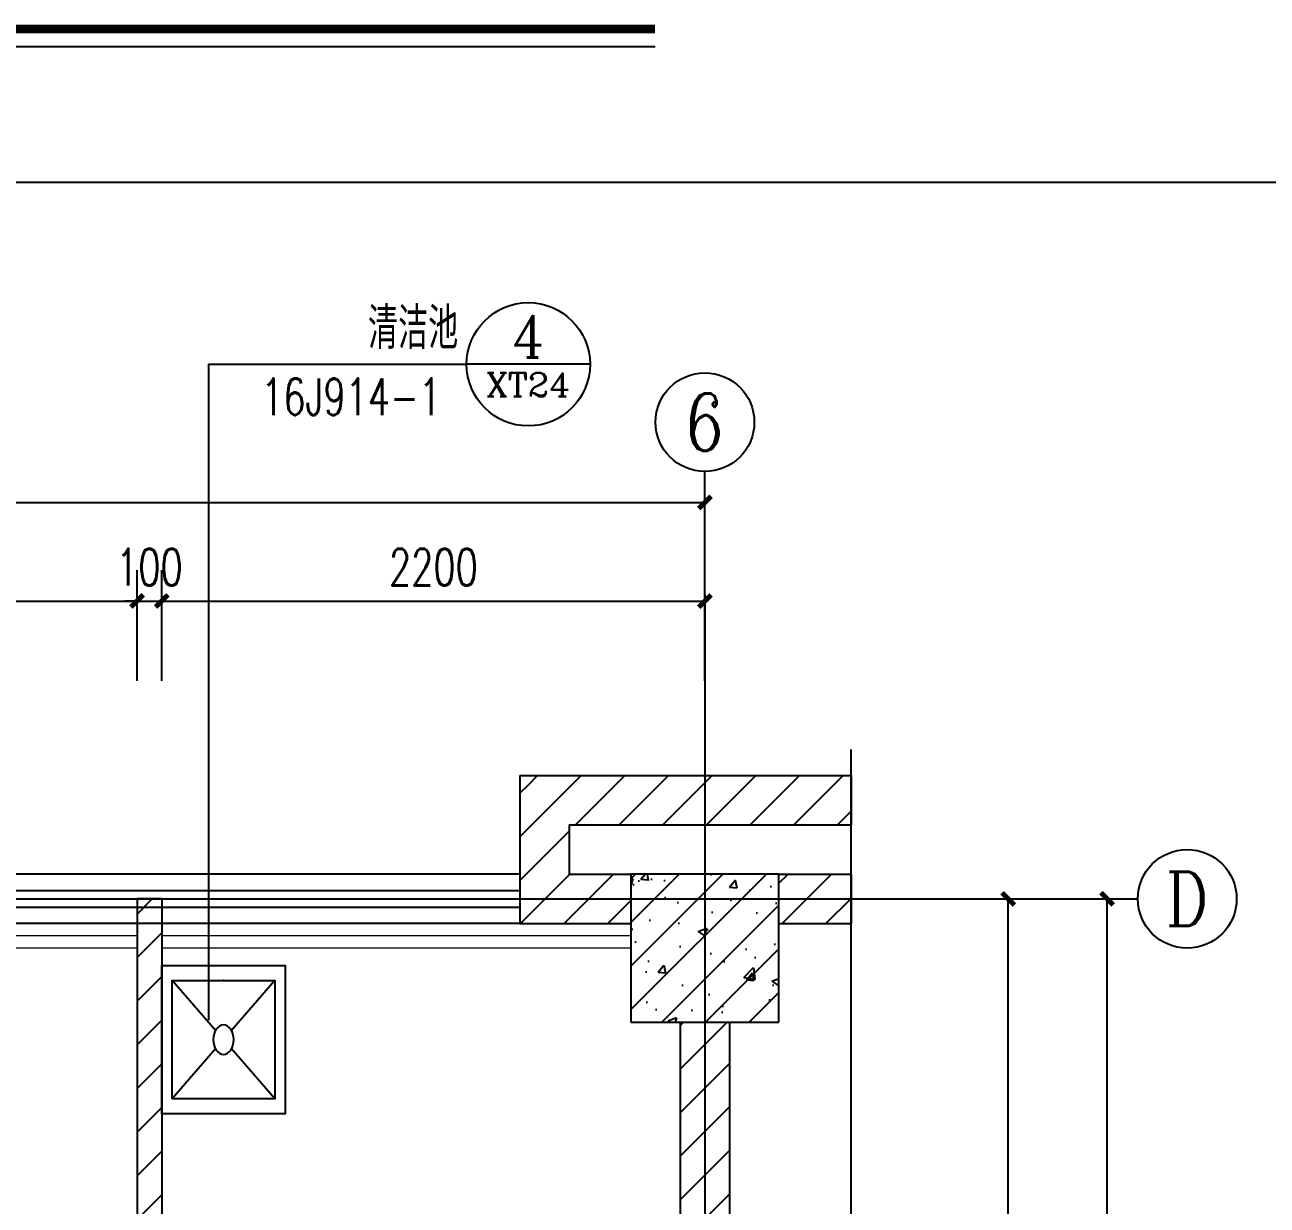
# Model space of a CAD drawing. Extents: x 1738711 to 2346805, y 1189731 to 2516152.
# Drawn here: x 2136634 to 2141666, y 1376742 to 1381526 of the extents above; entities that cross this region are included whole.
import ezdxf
from ezdxf.enums import TextEntityAlignment as Align

# ---------------------------------------------------------------- set-up
doc = ezdxf.new("R2010")
doc.units = 0
doc.header["$LTSCALE"] = 1000
doc.header["$MEASUREMENT"] = 0
doc.linetypes.add('复件 140224通州运河二期售楼部条件图_t3$0$X-ME SHAFT SH$0$X-B2$0$WATER_LINE', pattern=[0])
for name, color, linetype in [('AXIS', 3, 'Continuous'), ('AXIS_TEXT', 7, 'Continuous'), ('DIM_IDEN', 3, 'Continuous'), ('DIM_SYMB', 3, 'Continuous'), ('DOTE', 1, 'Continuous'), ('LVTRY', 6, 'Continuous'), ('PUB_DIM', 3, 'Continuous'), ('PUB_HATCH', 8, 'Continuous'), ('PUB_TEXT', 7, 'Continuous'), ('WALL', 40, 'Continuous'), ('WINDOW', 144, 'Continuous'), ('看线', 8, 'Continuous')]:
    doc.layers.add(name, color=color, linetype=linetype)
doc.layers.add('栏杆', color=6, linetype='Continuous', lineweight=15)
doc.styles.add('_TCH_AXIS', font='COMPLEX', dxfattribs={"bigfont": 'GBCBIG'})
doc.styles.add('_TCH_DIM', font='SIMPLEX', dxfattribs={"bigfont": 'GBCBIG'})
doc.styles.add('_TCH_DIM_T3', font='SIMPLEX', dxfattribs={"width": 0.705882, "bigfont": 'GBCBIG'})
doc.styles.add('_TCH_LABEL', font='COMPLEX', dxfattribs={"bigfont": 'GBCBIG'})
doc.styles.add('COMPLEX', font='COMPLEX')
doc.dimstyles.new('_TCH_ARCH&&50', dxfattribs={"dimtxt": 148.75, "dimasz": 50, "dimexe": 125, "dimexo": 150, "dimgap": 63.125, "dimtad": 1, "dimdec": 0, "dimzin": 0, "dimdsep": 46, "dimtxsty": '_TCH_DIM_T3', "dimblk": 'ARCHTICK', "dimcen": 0.09, "dimclrt": 7, "dimazin": 2, "dimtfac": 1, "dimtdec": 0, "dimtix": 1, "dimtmove": 2, "dimatfit": 3, "dimfxl": 50, "dimtolj": 1, "dimtzin": 0, "dimarcsym": 0})
pattern_1 = [(45, (0, 89.76), (-88.388383, 88.388383), [])]

# ---------------------------------------------------------------- blocks, each defined once
blk = doc.blocks.new('$lvtry$00000191')
for p, q in [((-250, -50, 0), (-39, -218.8, 0)), ((39, -218.8, 0), (250, -50, 0)), ((-250, -450, 0), (-39, -281.2, 0)), ((39, -281.2, 0), (250, -450, 0))]:
    blk.add_line(p, q)
at = {"elevation": 0}
for points in [[(300, -500), (300, 0), (-300, 0), (-300, -500)], [(250, -450), (250, -50), (-250, -50), (-250, -450)]]:
    blk.add_lwpolyline(points, close=True, dxfattribs=at)
blk.add_circle((0, -250, 0), 50)
blk.add_point((0, -50, 0))
blk = doc.blocks.new('_ArchTick')
at = {"color": 0, "linetype": 'ByBlock', "const_width": 0.4}
blk.add_lwpolyline([(-0.5, -0.5), (0.5, 0.5)], dxfattribs=at)
blk = doc.blocks.new('*D2047')
at = {"layer": 'Defpoints', "color": 0, "transparency": 16777216}
for p in [(2140155, 1377983.6), (2140617, 1377983.6), (2140155, 1374833.6)]:
    blk.add_point(p, dxfattribs=at)
at = {"layer": 'PUB_DIM', "color": 0, "lineweight": -2, "transparency": 16777216}
for p, q in [((2140305, 1377983.6), (2140742, 1377983.6)), ((2140617, 1374833.6), (2140617, 1377983.6)), ((2140305, 1374833.6), (2140742, 1374833.6))]:
    blk.add_line(p, q, dxfattribs=at)
at = {"layer": 'PUB_DIM', "color": 0, "lineweight": -2, "transparency": 16777216, "xscale": 50, "yscale": 50, "zscale": 50}
for p, rotation in [((2140617, 1377983.6), 90), ((2140617, 1374833.6), 270)]:
    blk.add_blockref('_ArchTick', p, dxfattribs=dict(at, rotation=rotation))
at = {"layer": 'PUB_DIM', "color": 7, "transparency": 16777216, "insert": (2140479.5, 1376408.6), "char_height": 148.75, "attachment_point": 5, "rotation": 90, "style": '_TCH_DIM_T3'}
blk.add_mtext('\\A1;3150', dxfattribs=at)
blk = doc.blocks.new('*D2048')
at = {"layer": 'Defpoints', "color": 0, "transparency": 16777216}
for p in [(2140555, 1377983.6), (2141017, 1377983.6), (2140555, 1371383.6)]:
    blk.add_point(p, dxfattribs=at)
at = {"layer": 'PUB_DIM', "color": 0, "lineweight": -2, "transparency": 16777216}
for p, q in [((2140705, 1377983.6), (2141142, 1377983.6)), ((2141017, 1371383.6), (2141017, 1377983.6)), ((2140705, 1371383.6), (2141142, 1371383.6))]:
    blk.add_line(p, q, dxfattribs=at)
at = {"layer": 'PUB_DIM', "color": 0, "lineweight": -2, "transparency": 16777216, "xscale": 50, "yscale": 50, "zscale": 50}
for p, rotation in [((2141017, 1377983.6), 90), ((2141017, 1371383.6), 270)]:
    blk.add_blockref('_ArchTick', p, dxfattribs=dict(at, rotation=rotation))
at = {"layer": 'PUB_DIM', "color": 7, "transparency": 16777216, "insert": (2140879.5, 1374683.6), "char_height": 148.75, "attachment_point": 5, "rotation": 90, "style": '_TCH_DIM_T3'}
blk.add_mtext('\\A1;6600', dxfattribs=at)
blk = doc.blocks.new('*D2070')
at = {"layer": 'Defpoints', "color": 0, "transparency": 16777216}
for p in [(2139388.4, 1379590.4), (2131288.4, 1379116.7), (2139388.4, 1379116.7)]:
    blk.add_point(p, dxfattribs=at)
at = {"layer": 'PUB_DIM', "color": 0, "lineweight": -2, "transparency": 16777216}
for p, q in [((2131288.4, 1379266.7), (2131288.4, 1379715.4)), ((2139388.4, 1379266.7), (2139388.4, 1379715.4)), ((2131288.4, 1379590.4), (2139388.4, 1379590.4))]:
    blk.add_line(p, q, dxfattribs=at)
at = {"layer": 'PUB_DIM', "color": 0, "lineweight": -2, "transparency": 16777216, "xscale": 50, "yscale": 50, "zscale": 50, "rotation": 180}
blk.add_blockref('_ArchTick', (2131288.4, 1379590.4), dxfattribs=at)
at = {"layer": 'PUB_DIM', "color": 0, "lineweight": -2, "transparency": 16777216, "xscale": 50, "yscale": 50, "zscale": 50}
blk.add_blockref('_ArchTick', (2139388.4, 1379590.4), dxfattribs=at)
at = {"layer": 'PUB_DIM', "color": 7, "transparency": 16777216, "insert": (2135338.4, 1379727.9), "char_height": 148.75, "attachment_point": 5, "style": '_TCH_DIM_T3'}
blk.add_mtext('\\A1;8100', dxfattribs=at)
blk = doc.blocks.new('*D2073')
at = {"layer": 'Defpoints', "color": 0, "transparency": 16777216}
for p in [(2137088.4, 1379190.4), (2134288.4, 1378716.7), (2137088.4, 1378716.7)]:
    blk.add_point(p, dxfattribs=at)
at = {"layer": 'PUB_DIM', "color": 0, "lineweight": -2, "transparency": 16777216}
for p, q in [((2134288.4, 1378866.7), (2134288.4, 1379315.4)), ((2137088.4, 1378866.7), (2137088.4, 1379315.4)), ((2134288.4, 1379190.4), (2137088.4, 1379190.4))]:
    blk.add_line(p, q, dxfattribs=at)
at = {"layer": 'PUB_DIM', "color": 0, "lineweight": -2, "transparency": 16777216, "xscale": 50, "yscale": 50, "zscale": 50, "rotation": 180}
blk.add_blockref('_ArchTick', (2134288.4, 1379190.4), dxfattribs=at)
at = {"layer": 'PUB_DIM', "color": 0, "lineweight": -2, "transparency": 16777216, "xscale": 50, "yscale": 50, "zscale": 50}
blk.add_blockref('_ArchTick', (2137088.4, 1379190.4), dxfattribs=at)
at = {"layer": 'PUB_DIM', "color": 7, "transparency": 16777216, "insert": (2135688.4, 1379327.9), "char_height": 148.75, "attachment_point": 5, "style": '_TCH_DIM_T3'}
blk.add_mtext('\\A1;2800', dxfattribs=at)
blk = doc.blocks.new('*D2074')
at = {"layer": 'Defpoints', "color": 0, "transparency": 16777216}
for p in [(2137188.4, 1379190.4), (2137088.4, 1378716.7), (2137188.4, 1378716.7)]:
    blk.add_point(p, dxfattribs=at)
at = {"layer": 'PUB_DIM', "color": 0, "lineweight": -2, "transparency": 16777216}
for p, q in [((2137088.4, 1378866.7), (2137088.4, 1379315.4)), ((2137188.4, 1378866.7), (2137188.4, 1379315.4)), ((2137088.4, 1379190.4), (2137038.4, 1379190.4)), ((2137088.4, 1379190.4), (2137188.4, 1379190.4)), ((2137188.4, 1379190.4), (2137238.4, 1379190.4))]:
    blk.add_line(p, q, dxfattribs=at)
at = {"layer": 'PUB_DIM', "color": 0, "lineweight": -2, "transparency": 16777216, "xscale": 50, "yscale": 50, "zscale": 50}
blk.add_blockref('_ArchTick', (2137088.4, 1379190.4), dxfattribs=at)
at = {"layer": 'PUB_DIM', "color": 0, "lineweight": -2, "transparency": 16777216, "xscale": 50, "yscale": 50, "zscale": 50, "rotation": 180}
blk.add_blockref('_ArchTick', (2137188.4, 1379190.4), dxfattribs=at)
at = {"layer": 'PUB_DIM', "color": 7, "transparency": 16777216, "insert": (2137138.4, 1379327.9), "char_height": 148.75, "attachment_point": 5, "style": '_TCH_DIM_T3'}
blk.add_mtext('\\A1;100', dxfattribs=at)
blk = doc.blocks.new('*D2075')
at = {"layer": 'Defpoints', "color": 0, "transparency": 16777216}
for p in [(2139388.4, 1379190.4), (2137188.4, 1378716.7), (2139388.4, 1378716.7)]:
    blk.add_point(p, dxfattribs=at)
at = {"layer": 'PUB_DIM', "color": 0, "lineweight": -2, "transparency": 16777216}
for p, q in [((2137188.4, 1378866.7), (2137188.4, 1379315.4)), ((2139388.4, 1378866.7), (2139388.4, 1379315.4)), ((2137188.4, 1379190.4), (2139388.4, 1379190.4))]:
    blk.add_line(p, q, dxfattribs=at)
at = {"layer": 'PUB_DIM', "color": 0, "lineweight": -2, "transparency": 16777216, "xscale": 50, "yscale": 50, "zscale": 50, "rotation": 180}
blk.add_blockref('_ArchTick', (2137188.4, 1379190.4), dxfattribs=at)
at = {"layer": 'PUB_DIM', "color": 0, "lineweight": -2, "transparency": 16777216, "xscale": 50, "yscale": 50, "zscale": 50}
blk.add_blockref('_ArchTick', (2139388.4, 1379190.4), dxfattribs=at)
at = {"layer": 'PUB_DIM', "color": 7, "transparency": 16777216, "insert": (2138288.4, 1379327.9), "char_height": 148.75, "attachment_point": 5, "style": '_TCH_DIM_T3'}
blk.add_mtext('\\A1;2200', dxfattribs=at)
blk = doc.blocks.new('$TCHSYS$WIN2D')
for p, q in [((-0.5, 0.5), (0.5, 0.5)), ((-0.5, 0.5), (-0.5, -0.5)), ((0.5, 0.16667), (-0.5, 0.16667)), ((0.5, -0.16667), (-0.5, -0.16667)), ((-0.5, -0.5), (0.5, -0.5))]:
    blk.add_line(p, q)
blk = doc.blocks.new('_AXISO')
blk.add_circle((0, 0), 0.5)
at = {"layer": 'AXIS_TEXT', "style": 'COMPLEX', "width": 1.041667}
blk.add_attdef('A', text='', height=0.56, dxfattribs=at).set_placement((-0.25, -0.28), (0.25, -0.28), align=Align.FIT)

msp = doc.modelspace()

# ---------------------------------------------------------------- hatches: boundary and pattern name
at = {"layer": 'PUB_HATCH', "linetype": '复件 140224通州运河二期售楼部条件图_t3$0$X-ME SHAFT SH$0$X-B2$0$WATER_LINE'}
h = msp.add_hatch(dxfattribs=at)
h.set_pattern_fill('普通砖', color=256, scale=50, style=0)
h.set_pattern_definition(pattern_1)
h.paths.add_polyline_path([(2138638.4, 1378483.6), (2138838.4, 1378283.6), (2139980.3, 1378283.6), (2139980.3, 1378483.6)])
h = msp.add_hatch(dxfattribs=at)
h.set_pattern_fill('普通砖', color=256, scale=50, style=0)
h.set_pattern_definition(pattern_1)
h.paths.add_polyline_path([(2138838.4, 1378283.6), (2138638.4, 1378483.6), (2138638.4, 1378083.6), (2138738.4, 1378016.9), (2138838.4, 1378083.6)])
h = msp.add_hatch(dxfattribs=at)
h.set_pattern_fill('普通砖', color=256, scale=50, style=0)
h.set_pattern_definition(pattern_1)
h.paths.add_polyline_path([(2138638.4, 1378083.6), (2138638.4, 1377883.6), (2138738.4, 1377883.6), (2138738.4, 1378016.9)])
h = msp.add_hatch(dxfattribs=at)
h.set_pattern_fill('普通砖', color=256, scale=50, style=0)
h.set_pattern_definition(pattern_1)
h.paths.add_polyline_path([(2139088.4, 1377883.6), (2139088.4, 1378083.6), (2138838.4, 1378083.6), (2138738.4, 1378016.9), (2138738.4, 1377883.6)])
at = {"layer": 'PUB_HATCH'}
h = msp.add_hatch(dxfattribs=at)
h.set_pattern_fill('钢筋混凝土', color=256, scale=50, style=0)
h.set_pattern_definition([(45, (0, 0), (-88.3883476, 88.3883476), []), (50, (0, 0), (358.63009, -31.376067), [37.5, -412.5]), (355, (0, 0), (-69.375667, 376.096067), [30, -330]), (100.4514, (29.9, -2.6), (289.25469, 344.71977), [31.870095, -350.571056]), (46.1842, (0, 100), (533.620524, -82.75951), [56.25, -618.75]), (96.6356, (44.47, 93.1), (467.33135, 487.05894), [47.80514, -525.8565]), (351.1842, (0, 100), (467.33097, 487.0593), [45, -495]), (21, (50, 75), (298.453526, -201.309445), [37.5, -412.5]), (326, (50, 75), (121.657666, 362.57502), [30, -330]), (71.4514, (74.87, 58.22), (420.111314, 161.26525), [31.870095, -350.571056]), (37.5, (0, 0), (6.0799277, 166.446927), [0, -326, 0, -335, 0, -331.25]), (7.5, (0, 0), (131.534769, 197.205856), [0, -191, 0, -318.5, 0, -126.25]), (327.5, (-111.5, 0), (266.911218, -11.277436), [0, -125, 0, -390, 0, -517.5]), (317.5, (-161.5, 0), (291.593085, 50.052491), [0, -162.5, 0, -259, 0, -367.5])])
h.paths.add_polyline_path([(2139088.4, 1377483.6), (2139688.4, 1377483.6), (2139688.4, 1378083.6), (2139088.4, 1378083.6)])
at = {"layer": 'PUB_HATCH', "linetype": '复件 140224通州运河二期售楼部条件图_t3$0$X-ME SHAFT SH$0$X-B2$0$WATER_LINE'}
h = msp.add_hatch(dxfattribs=at)
h.set_pattern_fill('普通砖', color=256, scale=50, style=0)
h.set_pattern_definition(pattern_1)
h.paths.add_polyline_path([(2139688.4, 1378083.6), (2139688.4, 1377883.6), (2139980.3, 1377883.6), (2139980.3, 1378083.6)])
at = {"layer": 'PUB_HATCH'}
h = msp.add_hatch(dxfattribs=at)
h.set_pattern_fill('普通砖', color=256, scale=50, style=0)
h.set_pattern_definition(pattern_1)
h.paths.add_polyline_path([(2137088.4, 1377983.6), (2137088.4, 1376596.1), (2137188.4, 1376596.1), (2137188.4, 1377983.6)])
h = msp.add_hatch(dxfattribs=at)
h.set_pattern_fill('普通砖', color=256, scale=50, style=0)
h.set_pattern_definition(pattern_1)
h.paths.add_polyline_path([(2139488.4, 1377483.6), (2139288.4, 1377483.6), (2139288.4, 1374833.6), (2139355.1, 1374766.9), (2139488.4, 1374733.6)])

# ---------------------------------------------------------------- linework, layer by layer
at = {"layer": 'AXIS'}
for p, q in [((2139388.4, 1379215.4), (2139388.4, 1379715.4)), ((2140642, 1377983.6), (2141142, 1377983.6))]:
    msp.add_line(p, q, dxfattribs=at)
at = {"layer": 'DIM_IDEN'}
for p, q in [((2137377.5, 1380149.9), (2138423.1, 1380149.9)), ((2137377.5, 1380149.9), (2137377.5, 1377491.4, 0)), ((2138923.1, 1380149.9), (2138423.1, 1380149.9))]:
    msp.add_line(p, q, dxfattribs=at)
msp.add_circle((2138673.1, 1380149.9), 250, dxfattribs=at)
at = {"layer": 'DIM_SYMB', "const_width": 35}
msp.add_lwpolyline([(2135625.5, 1381508.2), (2139186.6, 1381508.2)], dxfattribs=at)
at = {"layer": 'DIM_SYMB'}
for points in [[(2135625.5, 1381438.2), (2139186.6, 1381438.2)], [(2139980.3, 1370809.9), (2139980.3, 1374642.8), (2139875.3, 1374681), (2140085.3, 1374718), (2139980.3, 1374755.3), (2139980.3, 1378588.2)]]:
    msp.add_lwpolyline(points, dxfattribs=at)
at = {"layer": 'DOTE'}
for p, q in [((2139388.4, 1379215.4), (2139388.4, 1370420.6)), ((2129946.8, 1377983.6), (2140493.6, 1377983.6))]:
    msp.add_line(p, q, dxfattribs=at)
at = {"layer": 'WALL', "linetype": '复件 140224通州运河二期售楼部条件图_t3$0$X-ME SHAFT SH$0$X-B2$0$WATER_LINE'}
for p, q in [((2138638.4, 1378483.6), (2139980.3, 1378483.6)), ((2138638.4, 1378483.6), (2138638.4, 1378083.6)), ((2139980.3, 1378483.6), (2139980.3, 1378283.6)), ((2138838.4, 1378283.6), (2139980.3, 1378283.6)), ((2138838.4, 1378283.6), (2138838.4, 1378083.6)), ((2138638.4, 1378083.6), (2138638.4, 1377883.6)), ((2138838.4, 1378083.6), (2139088.4, 1378083.6)), ((2139688.4, 1378083.6), (2139980.3, 1378083.6)), ((2139980.3, 1378083.6), (2139980.3, 1377883.6)), ((2138638.4, 1377883.6), (2138738.4, 1377883.6)), ((2138738.4, 1377883.6), (2139088.4, 1377883.6)), ((2139688.4, 1377883.6), (2139980.3, 1377883.6))]:
    msp.add_line(p, q, dxfattribs=at)
at = {"layer": 'WALL'}
for p, q in [((2139688.4, 1378083.6), (2139088.4, 1378083.6)), ((2139088.4, 1378083.6), (2139088.4, 1377483.6)), ((2139688.4, 1377483.6), (2139688.4, 1378083.6)), ((2137088.4, 1377983.6), (2137088.4, 1376596.1)), ((2137188.4, 1377983.6), (2137088.4, 1377983.6)), ((2137188.4, 1377983.6), (2137188.4, 1376596.1)), ((2139088.4, 1377483.6), (2139688.4, 1377483.6)), ((2139288.4, 1377483.6), (2139288.4, 1374833.6)), ((2139488.4, 1377483.6), (2139488.4, 1374733.6))]:
    msp.add_line(p, q, dxfattribs=at)
at = {"layer": '栏杆'}
for points in [[(2137088.4, 1377833.6), (2134288.4, 1377833.6)], [(2137088.4, 1377783.6), (2134288.4, 1377783.6)]]:
    msp.add_lwpolyline(points, dxfattribs=at)
at = {"layer": '栏杆', "elevation": 0}
for points in [[(2139088.4, 1377833.6), (2137188.4, 1377833.6)], [(2139088.4, 1377783.6), (2137188.4, 1377783.6)]]:
    msp.add_lwpolyline(points, dxfattribs=at)
at = {"layer": '看线'}
msp.add_lwpolyline([(2146383.1, 1380886.4), (2128146.6, 1380886.4), (2128146.6, 1368716)], dxfattribs=at)

# ---------------------------------------------------------------- block references
at = {"layer": 'AXIS'}
ref = msp.add_blockref('_AXISO', (2139388.4, 1379915.4), dxfattribs=dict(at, xscale=400, yscale=400, zscale=400))
ref.add_attrib('A', '6', dxfattribs={"layer": 'AXIS_TEXT', "ltscale": 0.5, "height": 233, "style": '_TCH_AXIS'}).set_placement((2139310.8, 1379798.9), (2139466.1, 1379798.9), align=Align.FIT)
ref = msp.add_blockref('_AXISO', (2141342, 1377983.6), dxfattribs=dict(at, xscale=400, yscale=400, zscale=400))
ref.add_attrib('A', 'D', dxfattribs={"layer": 'AXIS_TEXT', "ltscale": 0.5, "height": 217.6, "style": '_TCH_AXIS'}).set_placement((2141253.9, 1377874.8), (2141430.1, 1377874.8), align=Align.FIT)
at = {"layer": 'LVTRY', "xscale": -0.8333333333333334, "yscale": 1.2}
msp.add_blockref('$lvtry$00000191', (2137438.4, 1377712.8), dxfattribs=at)
at = {"layer": 'WINDOW', "linetype": '复件 140224通州运河二期售楼部条件图_t3$0$X-ME SHAFT SH$0$X-B2$0$WATER_LINE', "xscale": -6599.999997863546, "yscale": 200, "zscale": -6599.999997863546, "rotation": 359.9999999999764}
msp.add_blockref('$TCHSYS$WIN2D', (2135338.4, 1377983.6), dxfattribs=at)

# ---------------------------------------------------------------- texts
at = {"layer": 'PUB_TEXT', "color": 7, "style": '_TCH_DIM'}
msp.add_text('清洁池', height=168.79, dxfattribs=at).set_placement((2138024.3, 1380211.7))
at = {"layer": 'PUB_TEXT', "color": 7, "style": '_TCH_LABEL'}
for s, height, p, p2 in [('4', 171.8, (2138607.6, 1380177.7), (2138738.5, 1380177.7)), ('XT24', 95.36, (2138502.8, 1380019.4), (2138843.4, 1380019.4))]:
    msp.add_text(s, height=height, dxfattribs=at).set_placement(p, p2, align=Align.FIT)
at = {"layer": 'PUB_TEXT', "color": 7, "style": '_TCH_DIM', "width": 0.705882}
msp.add_text('16J914-1', height=148.75, dxfattribs=at).set_placement((2137591.2, 1379944.1, 0))

# ---------------------------------------------------------------- dimensions: what is measured, and where the dimension line sits
at = {"layer": 'PUB_DIM'}
for p1, p2, distance, picture, middle in [((2131288.4, 1379116.7), (2139388.4, 1379116.7), 473.7, '*D2070', (2135338.4, 1379727.9)), ((2134288.4, 1378716.7), (2137088.4, 1378716.7), 473.7, '*D2073', (2135688.4, 1379327.9)), ((2137088.4, 1378716.7), (2137188.4, 1378716.7), 473.7, '*D2074', (2137138.4, 1379327.9)), ((2137188.4, 1378716.7), (2139388.4, 1378716.7), 473.7, '*D2075', (2138288.4, 1379327.9)), ((2140155, 1374833.6), (2140155, 1377983.6), -462, '*D2047', (2140479.5, 1376408.6)), ((2140555, 1371383.6), (2140555, 1377983.6), -462, '*D2048', (2140879.5, 1374683.6))]:
    dim = msp.add_aligned_dim(p1=p1, p2=p2, distance=distance, dimstyle='_TCH_ARCH&&50', dxfattribs=at)
    dim.commit()
    dim.dimension.update_dxf_attribs({"geometry": picture, "text_midpoint": middle})

doc.saveas('drawing.dxf')
